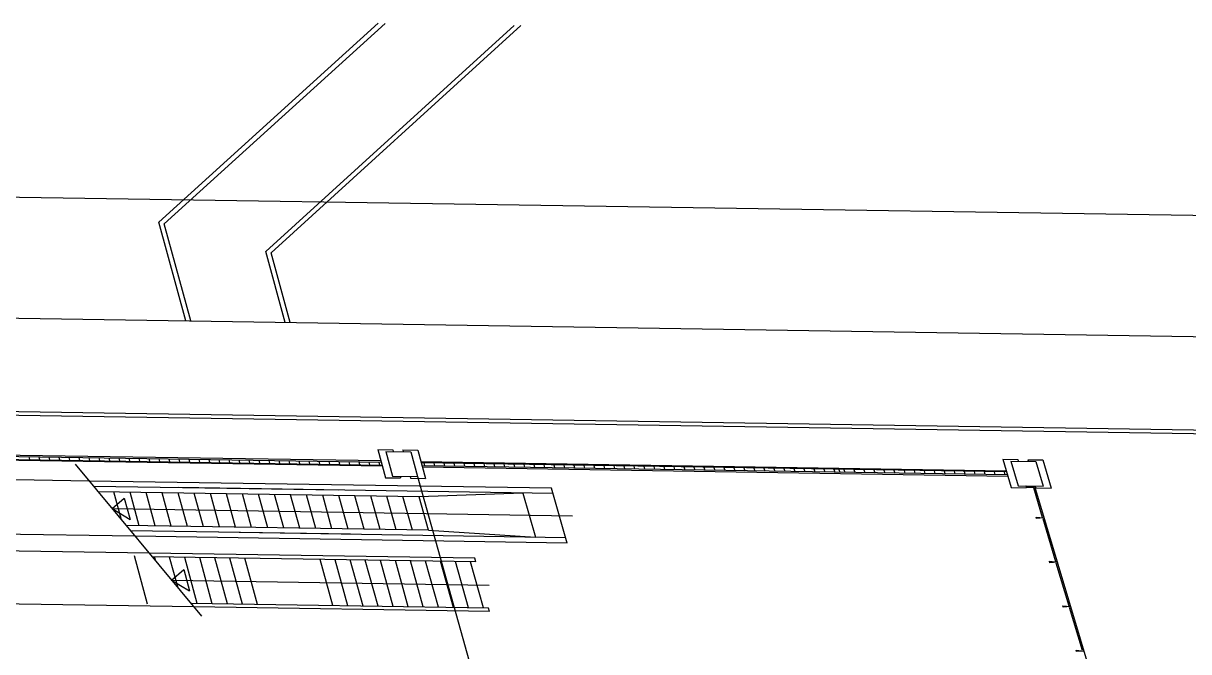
# Model space of a CAD drawing. Extents: x -68 to 264, y 51 to 115.
# Drawn here: x 206.99 to 232.74, y 99.22 to 113.12 of the extents above; entities that cross this region are included whole.
import ezdxf

# ---------------------------------------------------------------- set-up
doc = ezdxf.new("R2010")
doc.units = 0
doc.layers.get('0').update_dxf_attribs({"linetype": 'CONTINUOUS'})

msp = doc.modelspace()

# ---------------------------------------------------------------- linework, layer by layer
for p, q in [((209.984, 108.717), (214.834, 113.116)), ((210.102, 108.684), (214.984, 113.114)), ((212.346, 108.071), (217.835, 113.07)), ((212.464, 108.039), (217.985, 113.067)), ((155.725, 110.065), (241.372, 108.738)), ((210.58, 106.534), (209.984, 108.717)), ((210.69, 106.532), (210.102, 108.684)), ((212.78, 106.5), (212.346, 108.071)), ((212.89, 106.498), (212.464, 108.039)), ((156.248, 107.38), (242.231, 106.043)), ((201.19, 104.617), (239.025, 104.028)), ((201.21, 104.54), (239.095, 103.95)), ((214.893, 103.436), (201.966, 103.637)), ((201.973, 103.61), (214.9, 103.409)), ((201.989, 103.548), (214.917, 103.346)), ((214.822, 103.689), (214.996, 103.066)), ((214.822, 103.689), (215.154, 103.684)), ((214.999, 103.647), (215.551, 103.639)), ((214.999, 103.647), (215.151, 103.102)), ((215.154, 103.684), (215.164, 103.645)), ((215.374, 103.68), (215.385, 103.641)), ((215.374, 103.68), (215.706, 103.675)), ((215.551, 103.639), (215.703, 103.093)), ((215.706, 103.675), (215.88, 103.052)), ((214.925, 103.319), (203.985, 103.49)), ((207.11, 103.53), (207.126, 103.468)), ((207.331, 103.527), (207.347, 103.464)), ((207.552, 103.523), (207.568, 103.461)), ((207.773, 103.52), (207.789, 103.457)), ((207.994, 103.516), (208.01, 103.454)), ((208.135, 103.367), (210.931, 100.001)), ((208.215, 103.513), (208.231, 103.45)), ((208.436, 103.509), (208.452, 103.447)), ((208.657, 103.506), (208.673, 103.444)), ((208.878, 103.502), (208.894, 103.44)), ((209.099, 103.499), (209.115, 103.437)), ((209.319, 103.496), (209.336, 103.433)), ((209.54, 103.492), (209.557, 103.43)), ((209.761, 103.489), (209.778, 103.426)), ((209.982, 103.485), (209.999, 103.423)), ((210.203, 103.482), (210.22, 103.419)), ((210.424, 103.478), (210.441, 103.416)), ((210.645, 103.475), (210.662, 103.413)), ((210.866, 103.471), (210.883, 103.409)), ((211.087, 103.468), (211.104, 103.406)), ((211.308, 103.465), (211.325, 103.402)), ((211.529, 103.461), (211.547, 103.399)), ((211.75, 103.458), (211.768, 103.395)), ((211.971, 103.454), (211.989, 103.392)), ((212.193, 103.451), (212.21, 103.388)), ((212.414, 103.447), (212.431, 103.385)), ((212.635, 103.444), (212.652, 103.382)), ((212.856, 103.44), (212.873, 103.378)), ((213.077, 103.437), (213.094, 103.375)), ((213.298, 103.434), (213.315, 103.371)), ((213.519, 103.43), (213.536, 103.368)), ((213.74, 103.427), (213.757, 103.364)), ((213.961, 103.423), (213.978, 103.361)), ((214.182, 103.42), (214.199, 103.357)), ((214.403, 103.416), (214.42, 103.354)), ((214.624, 103.413), (214.641, 103.35)), ((214.845, 103.409), (214.862, 103.347)), ((215.777, 103.422), (228.711, 103.22)), ((228.719, 103.193), (215.784, 103.395)), ((228.738, 103.131), (215.802, 103.332)), ((215.809, 103.305), (228.746, 103.103)), ((215.84, 103.394), (215.857, 103.332)), ((216.061, 103.39), (216.078, 103.328)), ((216.282, 103.387), (216.299, 103.325)), ((216.503, 103.384), (216.52, 103.321)), ((216.724, 103.38), (216.741, 103.318)), ((216.945, 103.377), (216.962, 103.314)), ((217.166, 103.373), (217.183, 103.311)), ((217.387, 103.37), (217.405, 103.307)), ((217.608, 103.366), (217.626, 103.304)), ((217.829, 103.363), (217.847, 103.301)), ((218.05, 103.359), (218.068, 103.297)), ((218.271, 103.356), (218.289, 103.294)), ((218.492, 103.353), (218.51, 103.29)), ((218.713, 103.349), (218.731, 103.287)), ((218.934, 103.346), (218.952, 103.283)), ((219.156, 103.342), (219.173, 103.28)), ((219.377, 103.339), (219.394, 103.276)), ((219.598, 103.335), (219.615, 103.273)), ((219.819, 103.332), (219.837, 103.269)), ((220.04, 103.328), (220.058, 103.266)), ((220.261, 103.325), (220.279, 103.263)), ((220.482, 103.321), (220.5, 103.259)), ((220.703, 103.318), (220.721, 103.256)), ((220.924, 103.315), (220.942, 103.252)), ((221.145, 103.311), (221.163, 103.249)), ((221.367, 103.308), (221.384, 103.245)), ((221.588, 103.304), (221.606, 103.242)), ((221.809, 103.301), (221.827, 103.238)), ((222.03, 103.297), (222.048, 103.235)), ((222.251, 103.294), (222.269, 103.232)), ((222.472, 103.29), (222.49, 103.228)), ((222.693, 103.287), (222.711, 103.225)), ((222.914, 103.284), (222.932, 103.221)), ((223.135, 103.28), (223.154, 103.218)), ((223.357, 103.277), (223.375, 103.214)), ((223.578, 103.273), (223.596, 103.211)), ((228.636, 103.474), (228.968, 103.468)), ((228.636, 103.474), (228.822, 102.85)), ((228.813, 103.432), (229.366, 103.423)), ((228.813, 103.432), (228.976, 102.886)), ((228.968, 103.468), (228.979, 103.429)), ((229.189, 103.465), (229.2, 103.426)), ((229.189, 103.465), (229.52, 103.46)), ((229.366, 103.423), (229.529, 102.878)), ((229.52, 103.46), (229.707, 102.836)), ((208.445, 102.993), (202.052, 103.093)), ((214.996, 103.066), (215.327, 103.06)), ((215.151, 103.102), (215.703, 103.093)), ((215.316, 103.099), (215.327, 103.06)), ((215.538, 103.096), (215.548, 103.057)), ((215.548, 103.057), (215.88, 103.052)), ((215.703, 103.093), (216.989, 98.491)), ((223.799, 103.27), (223.817, 103.207)), ((224.02, 103.266), (224.038, 103.204)), ((224.241, 103.263), (224.259, 103.201)), ((224.462, 103.259), (224.48, 103.197)), ((224.683, 103.256), (224.702, 103.194)), ((224.904, 103.253), (224.923, 103.19)), ((225.015, 103.251), (225.033, 103.188)), ((225.126, 103.249), (225.144, 103.187)), ((225.347, 103.246), (225.365, 103.183)), ((225.568, 103.242), (225.586, 103.18)), ((225.789, 103.239), (225.807, 103.176)), ((226.01, 103.235), (226.029, 103.173)), ((226.231, 103.232), (226.25, 103.169)), ((226.453, 103.228), (226.471, 103.166)), ((226.674, 103.225), (226.692, 103.163)), ((226.895, 103.221), (226.913, 103.159)), ((227.116, 103.218), (227.134, 103.156)), ((227.337, 103.215), (227.356, 103.152)), ((227.558, 103.211), (227.577, 103.149)), ((227.78, 103.208), (227.798, 103.145)), ((228.001, 103.204), (228.019, 103.142)), ((228.222, 103.201), (228.24, 103.138)), ((228.443, 103.197), (228.462, 103.135)), ((228.664, 103.194), (228.683, 103.132)), ((218.662, 102.834), (208.445, 102.993)), ((213.949, 102.791), (208.543, 102.875)), ((218.695, 102.717), (210.415, 102.846)), ((219.006, 101.622), (218.662, 102.834)), ((228.822, 102.85), (229.154, 102.845)), ((228.976, 102.886), (229.529, 102.878)), ((229.142, 102.884), (229.154, 102.845)), ((229.179, 102.852), (229.142, 102.884)), ((229.142, 102.884), (229.302, 102.881)), ((229.312, 102.85), (229.179, 102.852)), ((229.302, 102.881), (229.312, 102.85)), ((229.312, 102.85), (229.508, 102.194)), ((229.336, 102.881), (232.123, 93.55)), ((229.336, 102.881), (229.375, 102.841)), ((229.375, 102.841), (229.707, 102.836)), ((215.735, 102.646), (208.642, 102.757)), ((208.953, 102.383), (209.221, 102.612)), ((209.161, 102.131), (208.994, 102.751)), ((209.221, 102.612), (209.348, 102.143)), ((209.549, 102.003), (209.349, 102.746)), ((209.905, 101.998), (209.704, 102.74)), ((210.26, 101.992), (210.059, 102.735)), ((210.615, 101.987), (210.413, 102.729)), ((210.97, 101.981), (210.768, 102.724)), ((211.325, 101.976), (211.123, 102.718)), ((211.68, 101.97), (211.478, 102.713)), ((212.035, 101.965), (211.832, 102.707)), ((212.391, 101.959), (212.187, 102.702)), ((212.746, 101.954), (212.542, 102.696)), ((213.101, 101.948), (212.897, 102.69)), ((213.456, 101.942), (213.251, 102.685)), ((213.811, 101.937), (213.606, 102.679)), ((214.166, 101.931), (213.961, 102.674)), ((214.522, 101.926), (214.316, 102.668)), ((214.877, 101.92), (214.671, 102.663)), ((215.232, 101.915), (215.026, 102.657)), ((215.587, 101.909), (215.38, 102.652)), ((218.032, 102.727), (215.735, 102.646)), ((215.942, 101.904), (215.735, 102.646)), ((218.032, 102.727), (218.307, 101.75)), ((208.953, 102.383), (219.124, 102.224)), ((208.953, 102.383), (209.348, 102.143)), ((215.942, 101.904), (209.264, 102.008)), ((229.384, 102.165), (229.375, 102.196)), ((229.375, 102.196), (229.546, 102.178)), ((229.546, 102.178), (229.384, 102.165)), ((229.517, 102.163), (229.8, 101.215)), ((209.461, 101.771), (202.367, 101.882)), ((214.219, 101.814), (209.362, 101.89)), ((219.006, 101.622), (209.461, 101.771)), ((218.972, 101.739), (211.314, 101.859)), ((215.942, 101.904), (218.307, 101.75)), ((209.773, 101.396), (204.54, 101.478)), ((209.734, 100.266), (209.446, 101.336)), ((216.965, 101.283), (209.773, 101.396)), ((216.987, 101.205), (209.838, 101.317)), ((209.917, 101.221), (209.892, 101.316)), ((210.409, 100.63), (210.224, 101.311)), ((210.834, 100.285), (210.557, 101.305)), ((211.167, 100.28), (210.89, 101.3)), ((211.5, 100.275), (211.222, 101.295)), ((211.833, 100.269), (211.555, 101.29)), ((212.166, 100.264), (211.887, 101.285)), ((213.831, 100.238), (213.55, 101.259)), ((214.164, 100.233), (213.883, 101.253)), ((214.497, 100.228), (214.215, 101.248)), ((214.83, 100.222), (214.548, 101.243)), ((215.163, 100.217), (214.88, 101.238)), ((215.496, 100.212), (215.213, 101.233)), ((215.83, 100.207), (215.546, 101.227)), ((216.163, 100.202), (215.878, 101.222)), ((216.496, 100.196), (216.211, 101.217)), ((216.987, 101.205), (216.965, 101.283)), ((229.676, 101.186), (229.667, 101.217)), ((229.667, 101.217), (229.838, 101.199)), ((210.266, 100.802), (210.535, 101.033)), ((210.535, 101.033), (210.662, 100.562)), ((216.829, 100.191), (216.543, 101.212)), ((217.162, 100.186), (216.876, 101.207)), ((229.838, 101.199), (229.676, 101.186)), ((229.81, 101.184), (230.093, 100.234)), ((210.266, 100.802), (217.288, 100.692)), ((210.266, 100.802), (210.662, 100.562)), ((210.76, 100.208), (204.85, 100.3)), ((217.273, 100.184), (210.694, 100.287)), ((217.295, 100.105), (210.76, 100.208)), ((217.295, 100.105), (217.273, 100.184)), ((229.969, 100.204), (229.96, 100.236)), ((229.96, 100.236), (230.131, 100.218)), ((230.131, 100.218), (229.969, 100.204)), ((230.103, 100.202), (230.387, 99.25)), ((230.263, 99.22), (230.254, 99.252)), ((230.254, 99.252), (230.425, 99.233)), ((230.425, 99.233), (230.263, 99.22))]:
    msp.add_line(p, q)

doc.saveas('drawing.dxf')
